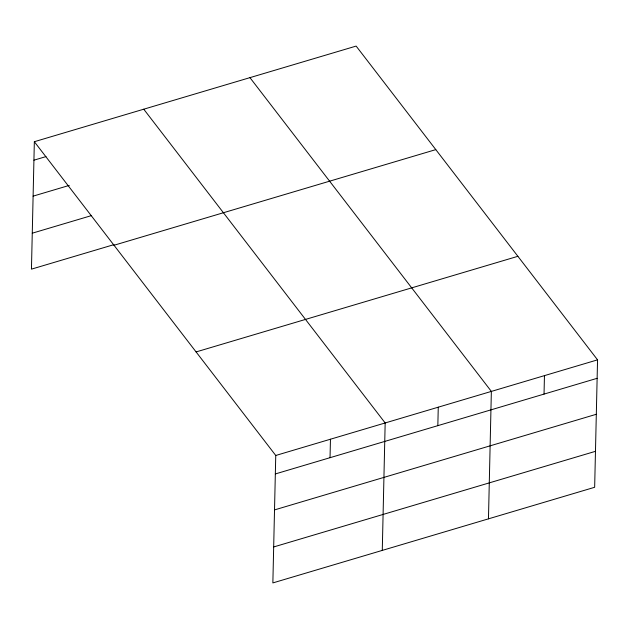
<?xml version="1.0" encoding="UTF-8"?>
<svg xmlns="http://www.w3.org/2000/svg" width="629" height="629" viewBox="0 0 629 629"><rect width="100%" height="100%" fill="white"/><g stroke="black" fill="none" stroke-linecap="round" stroke-linejoin="round"><path stroke-width="0.94" d="M34.343 141.714L275.754 455.475L272.86 582.918L594.657 487.286L597.55 359.851L356.14 46.082L34.343 141.714L31.45 269.149L113.975 244.626M330.036 457.684L330.461 439.223M382.275 550.399L385.168 422.963L143.75 109.202M437.839 425.652L438.264 407.183M488.466 518.846L491.359 391.403L249.949 77.642M544.038 394.092L544.455 375.631M33.927 160.183L45.98 156.597M33.109 196.138L69.269 185.398M32.268 233.194L91.606 215.558M114.006 245.255L435.803 149.623M196.091 351.933L517.887 256.31M275.754 455.475L597.55 359.851M275.337 473.944L597.133 378.312M274.519 509.907L596.316 414.275M273.678 546.955L595.474 451.323"/></g></svg>
